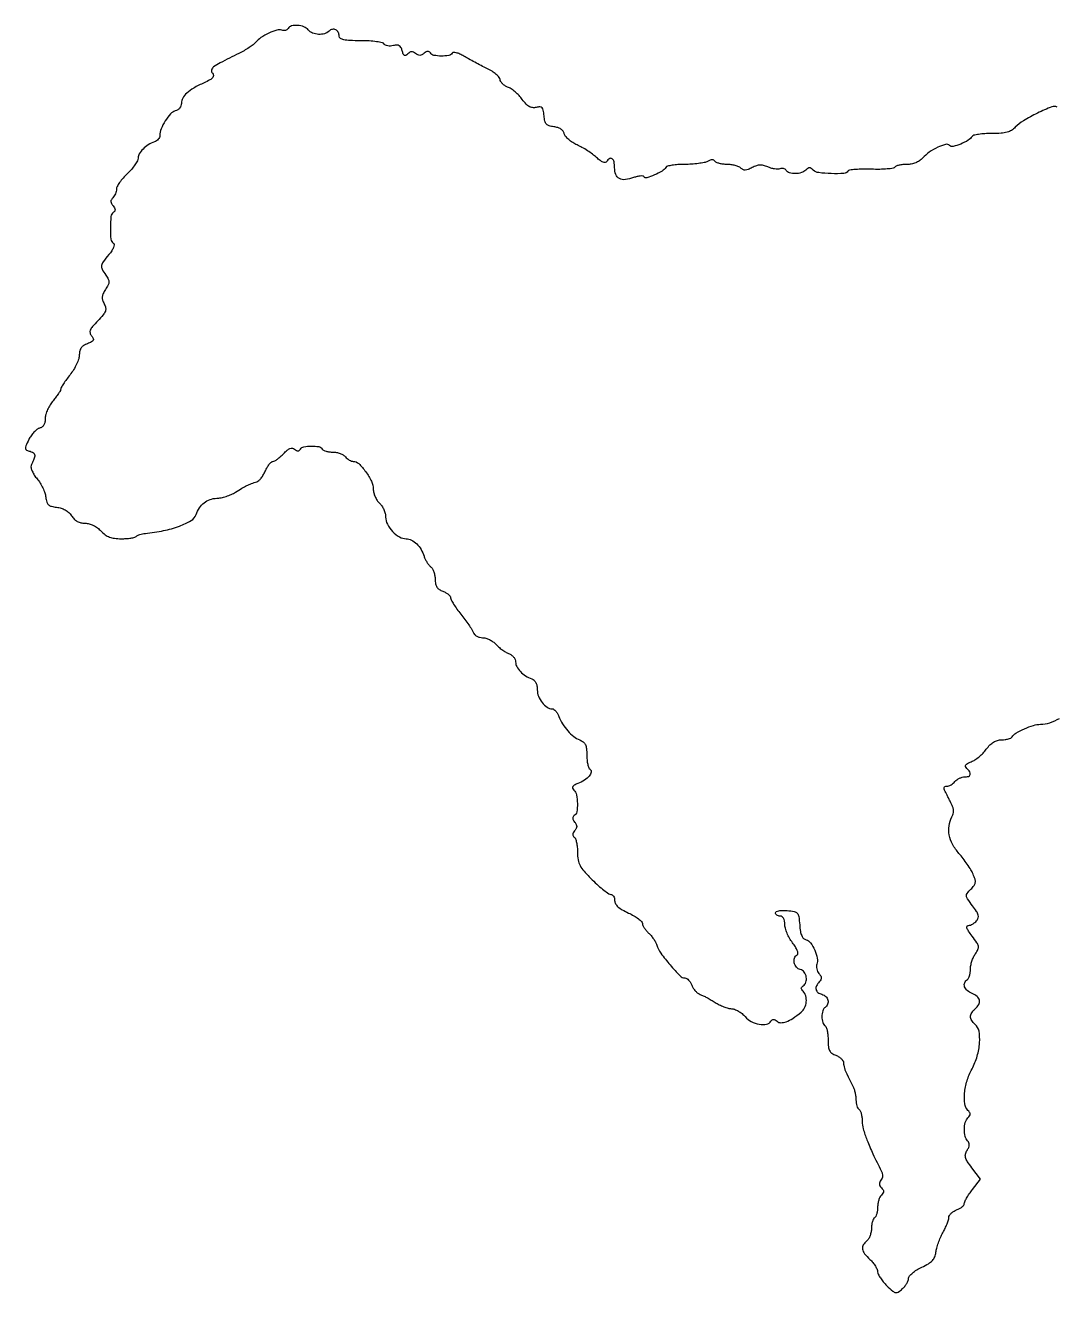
# Model space of a CAD drawing. Extents: x 1 to 667, y 0 to 496.
# Drawn here: x 0.6 to 333.5, y 0.3 to 410 of the extents above; entities that cross this region are included whole.
import ezdxf

# ---------------------------------------------------------------- set-up
doc = ezdxf.new("R2010")
doc.units = 0

msp = doc.modelspace()

# ---------------------------------------------------------------- linework, layer by layer
msp.add_lwpolyline([(334.010332, 383.493615, 0.238875), (332.299734, 383.638698, 0.015889), (327.652921, 381.585115, 0.022588), (323.121123, 379.150013, 0.074386), (320.503702, 377.004091, -0.073814), (319.310673, 376.023702, -0.070786), (317.867536, 375.414957, -0.048749), (315.88311, 375.093864, -0.01575), (312.904029, 375, 0.015089), (310.645416, 374.931825, 0.021444), (308.647619, 374.724851, 0.018288), (307.055733, 374.430756, 0.20218), (306.539136, 374.063324, -0.120097), (305.254033, 372.796658, -0.039044), (302.849314, 371.60202, -0.035702), (300.405711, 370.814808, -0.262192), (299.266868, 371.133132, 0.269507), (297.975742, 371.47507, 0.043161), (295.429084, 370.534255, 0.043448), (292.691771, 368.94146, 0.055406), (290.506725, 367.007431, -0.06499), (289.533708, 366.178789, -0.050249), (288.294094, 365.540942, -0.047775), (286.883763, 365.136414, -0.045996), (285.404029, 365, 0.02541), (284.105161, 364.933949, 0.03216), (282.919796, 364.735453, 0.033718), (281.982928, 364.448082, 0.164507), (281.561441, 364.099413, -0.223101), (281.033457, 363.754845, -0.013447), (279.101475, 363.536961, -0.018054), (276.705073, 363.418707, -0.012198), (273.968687, 363.449335, 0.011515), (271.234481, 363.483678, 0.017161), (268.845098, 363.376592, 0.012292), (266.912029, 363.175431, 0.22597), (266.407246, 362.849921, -0.246139), (265.090003, 362.070074, -0.020774), (261.014523, 362.028036, -0.023328), (256.946884, 362.345445, -0.166739), (255.2, 363.2, 0.049631), (254.547259, 363.734592, 0.147822), (254, 363.9, 0.147822), (253.452741, 363.734592, 0.049631), (252.8, 363.2, -0.122985), (251.390256, 362.353697, -0.068892), (249.404336, 362.036571, -0.072146), (247.525788, 362.269299, -0.189708), (246.457866, 363.068174, 0.110749), (246.099014, 363.435174, 0.081908), (245.57723, 363.663554, 0.076674), (244.975673, 363.721525, 0.077512), (244.387, 363.595011, -0.093984), (243.67174, 363.465601, -0.035765), (242.65729, 363.546854, -0.03386), (241.539108, 363.795866, -0.035193), (240.479607, 364.191245, 0.040614), (239.128271, 364.678928, 0.076748), (237.979773, 364.808057, 0.075158), (236.829876, 364.585398, 0.037542), (235.471251, 363.984614, -0.026903), (234.175228, 363.378263, -0.085029), (233.241813, 363.175251, -0.120907), (232.486103, 363.325405, -0.087375), (231.779794, 363.820206, 0.097194), (231.104043, 364.274244, 0.034274), (229.994526, 364.653436, 0.03248), (228.686306, 364.91299, 0.032742), (227.359017, 365, -0.028624), (226.072857, 365.073691, -0.034924), (224.888034, 365.294544, -0.037495), (223.948324, 365.615435, -0.154513), (223.498329, 366.002704, 0.133099), (223.104695, 366.371313, 0.122593), (222.566002, 366.505409, 0.085757), (221.86817, 366.384834, 0.037319), (221.005053, 366.002704, -0.07198), (219.933982, 365.614542, -0.017236), (218.064244, 365.294544, -0.017357), (215.870369, 365.073701, -0.016406), (213.624758, 365, 0.015849), (211.4732, 364.931783, 0.022336), (209.565583, 364.724851, 0.019555), (208.048709, 364.430257, 0.199145), (207.539136, 364.063324, -0.120857), (206.327288, 362.872438, -0.031144), (203.869104, 361.611813, -0.025974), (201.369844, 360.672076, -0.343905), (200.50458, 360.99259, 0.22652), (200.117652, 361.241528, 0.04975), (199.305451, 361.263268, 0.042465), (198.27142, 361.09901, 0.029636), (197.143141, 360.747928, -0.058261), (194.475678, 360.082325, -0.153954), (192.560703, 360.425586, -0.18455), (191.403706, 361.73699, -0.089723), (191, 363.968615, 0.048521), (190.816465, 365.855456, 0.18308), (190.200451, 366.846625, 0.323287), (189.359326, 366.869512, 0.10515), (188.449323, 365.918003, -0.240112), (187.981546, 365.633825, -0.1152), (187.268787, 365.745029, -0.064595), (186.313739, 366.283225, -0.024914), (185.140306, 367.255652, 0.02678), (183.868139, 368.301922, 0.014697), (182.209027, 369.450016, 0.014614), (180.451754, 370.519482, 0.022586), (178.869148, 371.328027, -0.035258), (177.442463, 372.103079, -0.036515), (176.156431, 373.062854, -0.039129), (175.176977, 374.056017, -0.111573), (174.73301, 374.912968, 0.098746), (174.326965, 375.747928, 0.082822), (173.609455, 376.424503, 0.071159), (172.606252, 376.907494, 0.048234), (171.363863, 377.17259, -0.043663), (169.83575, 377.484106, -0.140054), (168.967634, 378.036471, -0.125839), (168.469883, 379.003237, -0.032262), (168.186411, 380.753092, 0.021514), (167.936463, 382.538104, 0.14343), (167.536577, 383.331101, 0.214024), (166.860889, 383.614497, 0.055395), (165.66264, 383.451464, -0.084969), (164.482079, 383.361125, -0.105787), (163.434427, 383.68974, -0.077387), (162.383123, 384.521281, -0.027628), (161.159132, 385.998633, 0.031496), (160.102579, 387.25401, 0.025642), (158.824805, 388.461057, 0.02636), (157.528277, 389.452756, 0.059302), (156.432903, 390.02551, -0.050117), (155.502307, 390.490604, -0.05508), (154.714665, 391.119337, -0.062319), (154.176985, 391.808421, -0.135349), (154, 392.450256, 0.183031), (153.730887, 393.160786, 0.037471), (152.751563, 394.113797, 0.034902), (151.377242, 395.109739, 0.02663), (149.75, 396.007332, -0.005837), (147.888125, 396.935603, -0.004045), (145.803895, 398.026683, -0.004079), (143.818538, 399.107455, -0.008368), (142.284537, 399.992716, 0.026018), (140.963219, 400.6943, 0.046862), (139.808827, 401.105823, 0.063266), (138.928531, 401.214132, 0.258882), (138.47552, 400.96039, -0.21542), (137.366438, 400.213185, -0.045305), (134.977456, 400.026556, -0.045379), (132.588405, 400.27418, -0.208767), (131.469989, 401.048558, 0.110253), (131.092663, 401.435208, 0.160707), (130.63606, 401.556329, 0.115588), (130.081807, 401.391203, 0.043282), (129.410972, 400.926114, -0.053423), (128.67636, 400.438515, -0.113683), (128.019733, 400.268861, -0.118852), (127.374403, 400.406505, -0.061574), (126.676206, 400.853762, 0.057686), (125.987888, 401.302251, 0.127118), (125.378322, 401.431765, 0.127717), (124.784216, 401.249558, 0.058506), (124.143453, 400.743453, -0.060544), (123.514155, 400.250541, -0.271096), (123.064272, 400.24422, -0.175305), (122.699828, 400.669686, -0.026366), (122.353123, 401.757656, 0.051286), (121.953177, 402.825838, 0.147568), (121.417365, 403.396669, 0.144799), (120.648236, 403.581965, 0.048718), (119.494971, 403.409382, -0.048324), (118.574495, 403.270894, -0.056085), (117.690736, 403.323357, -0.064815), (116.971667, 403.546417, -0.147807), (116.550077, 403.918973, 0.203385), (115.941374, 404.349799, 0.018378), (114.06572, 404.687, 0.021212), (111.685241, 404.92274, 0.014074), (108.940983, 405, -0.008886), (105.439873, 405.062228, -0.042314), (103.45421, 405.301901, -0.092782), (102.379288, 405.743415, -0.254286), (102, 406.440983, 0.119959), (101.693172, 407.701464, 0.156951), (100.856748, 408.532021, 0.171526), (99.752826, 408.677208, 0.145111), (98.712868, 408.112868, -0.128593), (97.259525, 407.262079, -0.08305), (95.309972, 407.05048, -0.082479), (93.384311, 407.485529, -0.123445), (92, 408.5, 0.128819), (90.593992, 409.507685, 0.075068), (88.554529, 409.954689, 0.079478), (86.601367, 409.773087, 0.193846), (85.457866, 408.931826, -0.106112), (85.103783, 408.563, -0.081803), (84.595775, 408.32933, -0.077805), (84.014692, 408.263636, -0.081099), (83.45013, 408.380764, 0.166111), (81.874216, 408.4394, 0.035692), (79.282244, 407.453758, 0.037756), (76.698193, 406.007627, 0.073226), (74.941697, 404.429749, -0.057433), (74.187982, 403.708582, -0.01575), (72.845239, 402.75586, -0.015703), (71.243971, 401.764849, -0.015788), (69.586472, 400.878164, 0.003219), (63.542667, 397.837835, 0.041788), (61.404956, 396.509336, 0.177845), (60.760588, 395.524124, 0.234123), (61.004711, 394.494324, -0.146073), (61.323351, 393.746161, -0.210599), (61.111942, 393.068966, -0.090061), (60.220419, 392.357661, -0.016184), (58.309912, 391.407697, 0.022272), (54.959226, 389.690451, 0.055179), (52.730681, 388.071089, 0.080507), (51.44408, 386.452091, 0.128405), (51, 384.751393, -0.092148), (50.852994, 383.960505, -0.078005), (50.427457, 383.22286, -0.076493), (49.786983, 382.639029, -0.082863), (49.017318, 382.294278, 0.146951), (47.470757, 381.351191, 0.042543), (45.768359, 379.094779, 0.043222), (44.427269, 376.486591, 0.097442), (44, 374.314977, -0.112117), (43.869866, 373.741923, -0.068264), (43.485938, 373.159638, -0.063024), (42.919069, 372.656731, -0.06484), (42.25, 372.316616, 0.056898), (40.298914, 371.363344, 0.054972), (38.587916, 369.985429, 0.060439), (37.39124, 368.450669, 0.136213), (37, 367.041179, -0.125807), (36.782883, 366.191941, -0.026576), (35.971875, 364.880184, -0.026261), (34.839832, 363.419717, -0.022284), (33.5, 362, 0.021694), (32.160131, 360.583595, 0.025798), (31.028125, 359.133038, 0.025951), (30.215255, 357.834173, 0.127511), (30, 357.003833, -0.060267), (29.915467, 356.305064, -0.039064), (29.65995, 355.531076, -0.038961), (29.285666, 354.802989, -0.058236), (28.842382, 354.242382, 0.06283), (28.350107, 353.607965, 0.139138), (28.19525, 353.020896, 0.124139), (28.365504, 352.395048, 0.045056), (28.89094, 351.631409, -0.042372), (29.369535, 350.943766, -0.11259), (29.544818, 350.375316, -0.159582), (29.430098, 349.909819, -0.115281), (29.048558, 349.530011, 0.232637), (28.219943, 348.20858, 0.025173), (28.025015, 344.506154, 0.025142), (28.202931, 340.803141, 0.233864), (29.025811, 339.484048, -0.277182), (29.26672, 339.01725, -0.081918), (29.077369, 338.200554, -0.052467), (28.491081, 337.117428, -0.024639), (27.525811, 335.848306, 0.014226), (25.672163, 333.513665, 0.124197), (25.166436, 332.302265, 0.162226), (25.369412, 331.142784, 0.029023), (26.539317, 329.247329, -0.031027), (27.351034, 327.920349, -0.126217), (27.570361, 327.007676, -0.116876), (27.331429, 326.063922, -0.024851), (26.468245, 324.591881, 0.032699), (25.706296, 323.244489, 0.088508), (25.411558, 322.190745, 0.099189), (25.515291, 321.172787, 0.048065), (26.02138, 319.960051, -0.070088), (26.499463, 318.656203, -0.144072), (26.419065, 317.581537, -0.08699), (25.706361, 316.377298, -0.015462), (23.936, 314.433969, 0.014474), (22.230965, 312.569761, 0.081561), (21.529199, 311.422896, 0.161694), (21.468498, 310.500974, 0.109904), (21.952239, 309.557549, -0.055737), (22.508774, 308.710621, -0.244835), (22.502856, 308.13138, -0.158592), (21.988045, 307.636371, -0.02198), (20.60869, 307.041324, 0.050739), (19.390022, 306.430366, 0.095438), (18.592144, 305.677461, 0.098871), (18.148112, 304.701528, 0.057536), (18, 303.418655, -0.080193), (17.794729, 302.147026, -0.029292), (17.11875, 300.447951, -0.028141), (16.148167, 298.643468, -0.030034), (15, 297, 0.010179), (13.850825, 295.486749, 0.013848), (12.880891, 294.073382, 0.010697), (12.138681, 292.869186, 0.133163), (11.998779, 292.356096, -0.131811), (11.867289, 291.868764, -0.015232), (11.2639, 290.897976, -0.017489), (10.455788, 289.769719, -0.013439), (9.498779, 288.594461, 0.04035), (8.542355, 287.281644, 0.032879), (7.734016, 285.741124, 0.034007), (7.177595, 284.214452, 0.070496), (7, 282.961092, -0.046795), (6.885018, 281.735205, -0.084691), (6.534719, 280.793204, -0.101918), (5.948249, 280.135404, -0.096233), (5.137941, 279.746323, 0.102884), (4.310395, 279.335467, 0.038369), (3.349496, 278.45354, 0.036016), (2.418521, 277.301167, 0.036212), (1.664427, 276.029146, 0.009758), (0.692989, 273.982828, 0.13444), (0.566273, 273.179404, 0.263233), (0.926139, 272.681283, 0.043677), (2.083044, 272.268033, -0.059591), (2.871137, 271.957983, -0.104668), (3.403514, 271.507346, -0.132686), (3.63216, 270.960383, -0.13032), (3.556558, 270.368578, -0.00001), (3.303423, 269.746153, -0.000006), (3.000969, 269.002526, -0.000006), (2.698828, 268.259715, -0.00001), (2.446742, 267.640019, 0.160356), (2.397484, 266.920595, 0.042468), (2.780601, 265.818397, 0.038594), (3.456704, 264.570629, 0.031458), (4.360201, 263.348511, -0.036533), (5.329348, 262.009405, -0.027314), (6.201179, 260.409063, -0.027881), (6.858706, 258.802431, -0.054917), (7.163459, 257.458492, 0.040337), (7.474771, 255.873118, 0.137544), (8.017511, 254.983702, 0.129739), (8.964086, 254.477003, 0.034214), (10.672728, 254.192405, -0.050364), (12.127356, 253.901638, -0.056251), (13.437934, 253.331528, -0.057905), (14.55681, 252.50129, -0.059243), (15.445781, 251.442405, 0.05378), (16.321869, 250.375481, 0.067448), (17.346692, 249.610619, 0.068581), (18.523638, 249.154785, 0.058207), (19.848739, 249, -0.065348), (21.154758, 248.828577, -0.04774), (22.527427, 248.317493, -0.045498), (23.848014, 247.520921, -0.045759), (25, 246.5, 0.045561), (26.350834, 245.3019, 0.067028), (27.740724, 244.541453, 0.060926), (29.380236, 244.131402, 0.030854), (31.507647, 244, 0.016653), (33.155064, 244.054885, 0.021256), (34.665164, 244.220312, 0.019771), (35.891297, 244.457592, 0.139632), (36.416314, 244.75, -0.088291), (36.850742, 245.053312, -0.028634), (37.582314, 245.342232, -0.027531), (38.448394, 245.576183, -0.027718), (39.332981, 245.712918, 0.026496), (45.253086, 246.613214, 0.038341), (50.334994, 248.077513, 0.044054), (54.110676, 249.87924, 0.176261), (55.712384, 251.825572, -0.063677), (56.799627, 253.982951, -0.078119), (58.335831, 255.632224, -0.081824), (60.240767, 256.677033, -0.078857), (62.404988, 257.073088, 0.046963), (63.807134, 257.238557, 0.026033), (65.47209, 257.687502, 0.025747), (67.125337, 258.322881, 0.037503), (68.5, 259.062076, -0.008371), (70.562309, 260.331036, -0.020135), (72.140269, 261.182038, -0.023411), (73.63112, 261.825616, -0.015863), (75.382297, 262.423448, 0.118361), (76.005869, 262.791231, 0.034352), (76.758578, 263.626246, 0.032449), (77.503383, 264.7148, 0.029624), (78.126409, 265.923448, -0.02742), (78.727063, 267.101408, -0.036221), (79.405902, 268.096263, -0.039382), (80.064568, 268.803413, -0.187699), (80.569797, 269, 0.132382), (81.131558, 269.151387, 0.025653), (82.020123, 269.730707, 0.025655), (83.014255, 270.535205, 0.021242), (83.988269, 271.487513, -0.025844), (85.157045, 272.609398, -0.082332), (86.077159, 273.172208, -0.135718), (86.857079, 273.262199, -0.135269), (87.573555, 272.938955, 0.048565), (88.174883, 272.531376, 0.126976), (88.677278, 272.405223, 0.160966), (89.102682, 272.548931, 0.093332), (89.469989, 272.951442, -0.208938), (90.599623, 273.733041, -0.046638), (92.987626, 273.972917, -0.046603), (95.375514, 273.766493, -0.212581), (96.5, 273, 0.142927), (96.927713, 272.614691, 0.041571), (97.764432, 272.29375, 0.038095), (98.812333, 272.073666, 0.032727), (99.936572, 272, -0.047248), (101.107014, 271.88915, -0.041217), (102.292851, 271.559375, -0.043345), (103.320455, 271.075267, -0.088019), (104, 270.5, 0.045334), (104.571564, 269.926066, 0.040599), (105.257748, 269.440625, 0.042885), (105.950301, 269.107074, 0.091031), (106.533551, 269, -0.197166), (108.320245, 268.266953, -0.04126), (110.570126, 265.647511, -0.042952), (112.423837, 262.564322, -0.114363), (113, 260.078262, 0.06126), (113.146665, 258.88568, 0.041807), (113.5875, 257.591479, 0.04196), (114.234169, 256.395658, 0.063995), (115, 255.5, -0.062094), (115.765745, 254.611278, -0.041863), (116.4125, 253.437187, -0.041921), (116.853537, 252.174473, -0.063143), (117, 251.019326, 0.11903), (117.564119, 248.683254, 0.071422), (119.222658, 246.342765, 0.072303), (121.443161, 244.593135, 0.131498), (123.659464, 244, -0.119906), (125.362677, 243.585591, -0.074936), (127.033409, 242.375256, -0.066411), (128.453771, 240.551324, -0.058491), (129.420445, 238.340305, 0.038871), (129.778791, 237.424621, 0.027535), (130.313706, 236.458775, 0.027939), (130.931201, 235.58776, 0.051423), (131.538726, 234.96786, -0.091726), (132.09938, 234.295612, -0.04277), (132.570751, 233.258803, -0.040451), (132.892001, 232.052923, -0.044905), (133, 230.852804, 0.046232), (133.133392, 229.413245, 0.09801), (133.54722, 228.377726, 0.103209), (134.307553, 227.611098, 0.055184), (135.5, 227, -0.038235), (136.456752, 226.549868, -0.046952), (137.265625, 225.984506, -0.053958), (137.825546, 225.394366, -0.164284), (138, 224.877743, 0.126755), (138.173291, 224.205159, 0.01448), (138.97629, 222.844934, 0.016744), (140.050777, 221.25989, 0.012902), (141.32354, 219.602992, -0.010246), (142.643203, 217.903799, -0.011001), (143.86028, 216.191191, -0.010603), (144.840059, 214.678087, -0.050109), (145.292155, 213.75, 0.102262), (145.71801, 213.066164, 0.071378), (146.433838, 212.501965, 0.066294), (147.337758, 212.127675, 0.065138), (148.313628, 212, -0.072797), (149.362441, 211.846486, -0.042054), (150.551548, 211.378788, -0.041021), (151.690895, 210.69461, -0.05374), (152.595012, 209.885237, 0.031974), (153.488581, 209.012491, 0.022068), (154.601347, 208.138918, 0.022319), (155.750814, 207.391074, 0.041747), (156.75, 206.909988, -0.066838), (157.610229, 206.441434, -0.062406), (158.339062, 205.753027, -0.066667), (158.832732, 204.958794, -0.106144), (159, 204.179738, 0.12518), (159.387937, 202.654502, 0.066184), (160.545979, 201.067229, 0.059521), (162.247068, 199.664926, 0.057492), (164.25, 198.683384, -0.106297), (164.989229, 198.227511, -0.085812), (165.54396, 197.474925, -0.071221), (165.886444, 196.4476, -0.044927), (166, 195.186372, 0.094413), (166.403978, 193.06602, 0.072303), (167.580791, 191.014913, 0.077269), (169.189817, 189.511982, 0.150391), (170.853492, 189, -0.158947), (171.377799, 188.829006, -0.055718), (171.969279, 188.286938, -0.048463), (172.530981, 187.501454, -0.040176), (172.972415, 186.572555, 0.047135), (174.179635, 184.120679, 0.043525), (175.85311, 181.866995, 0.045673), (177.782385, 180.05594, 0.072169), (179.75, 178.933455, -0.072464), (180.874208, 178.291241, -0.118731), (181.552435, 177.436481, -0.08479), (181.90045, 176.155206, -0.024015), (182, 174.083768, 0.024527), (182.076858, 172.517912, 0.031356), (182.308014, 171.092605, 0.032588), (182.64229, 169.966773, 0.167399), (183.048558, 169.469989, -0.31529), (183.437128, 168.567024, -0.125681), (182.813596, 167.290996, -0.074665), (181.24345, 165.921732, -0.051242), (179.128258, 164.858664, 0.026056), (177.960528, 164.343586, 0.138666), (177.451895, 163.876262, 0.248145), (177.418641, 163.370535, 0.091402), (177.837161, 162.762839, -0.149532), (178.68313, 161.171196, -0.044502), (178.96865, 158.401516, -0.043325), (178.771536, 155.699293, -0.217802), (177.951442, 154.469989, 0.110253), (177.564792, 154.092663, 0.160707), (177.443671, 153.63606, 0.115588), (177.608797, 153.081807, 0.043282), (178.073886, 152.410972, -0.051152), (178.582374, 151.652367, -0.122683), (178.744889, 151, -0.122683), (178.582374, 150.347633, -0.051152), (178.073886, 149.589028, 0.043282), (177.608797, 148.918193, 0.115588), (177.443671, 148.36394, 0.160707), (177.564792, 147.907337, 0.110253), (177.951442, 147.530011, -0.172476), (178.358291, 147.022376, -0.030571), (178.691986, 145.830185, -0.029939), (178.923222, 144.319961, -0.023023), (179, 142.653391, 0.039533), (179.19674, 140.168998, 0.083514), (179.811463, 138.342754, 0.061499), (181.118213, 136.489614, 0.013989), (183.784349, 133.712408, 0.011793), (185.705535, 131.907371, 0.016221), (187.520393, 130.38427, 0.012879), (189.079132, 129.223673, 0.154785), (189.784349, 129, -0.159569), (190.248023, 128.848158, -0.096827), (190.642903, 128.419842, -0.078517), (190.909568, 127.78029, -0.059652), (191, 127.024993, 0.133667), (191.275413, 126.013181, 0.07754), (192.07911, 125.032006, 0.053453), (193.45613, 124.042833, 0.02217), (195.5, 123, -0.022672), (197.223392, 122.118499, -0.031174), (198.678125, 121.164441, -0.031989), (199.731498, 120.264979, -0.202734), (200, 119.629994, 0.105764), (200.134783, 118.999936, 0.036174), (200.580001, 118.172837, 0.03405), (201.218882, 117.304277, 0.033253), (201.974471, 116.523104, -0.034819), (202.779192, 115.685908, -0.024711), (203.564176, 114.645993, -0.02507), (204.217642, 113.573093, -0.047435), (204.613573, 112.642162, 0.080195), (205.945489, 110.003, 0.020317), (208.930207, 106.220544, 0.014849), (212.164054, 102.667349, 0.203418), (213.736513, 102, -0.14619), (214.304528, 101.830296, -0.059549), (214.927754, 101.305779, -0.052062), (215.50709, 100.540846, -0.045243), (215.948029, 99.636695, 0.051675), (216.426752, 98.686227, 0.042411), (217.119213, 97.784004, 0.044089), (217.908178, 97.058828, 0.081554), (218.673278, 96.648346, -0.029554), (219.578143, 96.277696, -0.010094), (220.84465, 95.637456, -0.009995), (222.217454, 94.872758, -0.011369), (223.5, 94.084739, 0.028283), (224.814173, 93.337277, 0.023778), (226.28163, 92.69416, 0.024448), (227.680866, 92.235727, 0.058905), (228.756613, 92.073088, -0.08371), (229.777412, 91.866791, -0.039955), (230.988878, 91.287095, -0.038142), (232.188593, 90.462053, -0.044135), (233.186949, 89.5, 0.094028), (235.175114, 87.932646, 0.077113), (237.741665, 87.064517, 0.088911), (240.108843, 87.076612, 0.211773), (241.530011, 88.048558, -0.10093), (241.902969, 88.445105, -0.162365), (242.343047, 88.577841, -0.121494), (242.870953, 88.431295, -0.045066), (243.510667, 87.991147, 0.175995), (244.765196, 87.541293, 0.089226), (246.437174, 87.849174, 0.056945), (248.571748, 88.943825, 0.022218), (251.25, 90.904988, 0.111595), (252.396787, 92.346405, 0.088317), (252.93637, 94.269077, 0.091114), (252.77279, 96.204948, 0.130578), (251.912868, 97.687132, -0.047458), (251.463023, 98.231562, -0.150038), (251.325735, 98.678773, -0.181024), (251.473233, 99.072821, -0.075363), (251.912868, 99.446149, 0.176516), (252.831745, 100.611258, 0.123132), (252.95555, 102.296669, 0.120827), (252.269411, 103.865913, 0.167114), (251, 104.710251, -0.153825), (249.758803, 105.490211, -0.125549), (249.066596, 106.906114, -0.131937), (249.15401, 108.426311, -0.176144), (250.003994, 109.502468, 0.284906), (250.239178, 109.974642, 0.068581), (250.030872, 110.864558, 0.047372), (249.445989, 112.040469, 0.023848), (248.503994, 113.405876, -0.034095), (247.545573, 114.857818, -0.029069), (246.735548, 116.504513, -0.030113), (246.175285, 118.094292, -0.069767), (246, 119.344391, 0.042097), (245.904719, 120.474071, 0.086686), (245.608789, 121.307398, 0.121696), (245.130214, 121.8146, 0.144041), (244.5, 122, -0.068962), (243.926685, 122.079452, -0.085189), (243.440625, 122.311482, -0.099934), (243.115626, 122.656007, -0.140166), (243, 123.060365, -0.287917), (243.252038, 123.461775, -0.063099), (244.060955, 123.732922, -0.045629), (245.259853, 123.860727, -0.024401), (246.75, 123.810365, -0.023902), (249.069391, 123.506261, -0.170805), (250.038282, 122.955993, -0.146067), (250.528079, 121.876243, -0.016037), (250.812876, 119.139938, 0.021832), (251.051949, 117.075521, 0.061197), (251.455195, 115.679452, 0.094815), (252.05041, 114.795263, 0.134161), (252.868472, 114.324144, -0.174583), (254.316018, 113.330717, -0.052866), (255.655739, 110.980062, -0.05289), (256.48909, 108.348688, -0.142817), (256.328771, 106.41438, 0.095253), (256.210449, 105.750879, 0.055922), (256.311466, 104.948152, 0.053127), (256.601242, 104.136885, 0.060952), (257.045743, 103.444883, -0.042469), (257.603088, 102.643761, -0.12092), (257.791076, 101.99558, -0.141096), (257.645143, 101.395958, -0.06668), (257.157618, 100.757618, 0.080195), (256.240409, 99.487276, 0.169214), (256.084753, 98.297145, 0.183621), (256.699699, 97.33435, 0.096151), (258, 96.710251, -0.130371), (259.245001, 96.005558, -0.141754), (259.928776, 94.79686, -0.154715), (259.832149, 93.48995, -0.160463), (259, 92.5, 0.128561), (258.615613, 92.096789, 0.04604), (258.29375, 91.363811, 0.041947), (258.073871, 90.457084, 0.038534), (258, 89.5, 0.038534), (258.073871, 88.542916, 0.041947), (258.29375, 87.636189, 0.04604), (258.615613, 86.903211, 0.128561), (259, 86.5, -0.171162), (259.387861, 86.01858, -0.031097), (259.70625, 84.898579, -0.030306), (259.926758, 83.479944, -0.023407), (260, 81.916232, 0.023726), (260.10172, 79.773836, 0.094165), (260.46752, 78.514371, 0.126185), (261.205869, 77.675048, 0.058805), (262.5, 77, -0.050028), (263.456264, 76.522291, -0.055028), (264.265625, 75.876829, -0.062275), (264.81817, 75.16964, -0.135536), (265, 74.511182, 0.0478), (265.069948, 73.781178, 0.021351), (265.29375, 72.84123, 0.020905), (265.617112, 71.859695, 0.026588), (266, 70.986431), (266.45523, 70.082149), (267, 69), (267.54477, 67.917851, -0.002265), (268, 67.013569, -0.039137), (268.383494, 66.075667, -0.02211), (268.70625, 64.889627, -0.021961), (268.927407, 63.657258, -0.033426), (269, 62.572586, 0.037432), (269.073835, 61.587715, 0.04127), (269.29375, 60.657511, 0.0453), (269.615465, 59.907451, 0.131119), (270, 59.5, -0.153059), (270.386101, 59.053933, -0.038027), (270.70625, 58.130378, -0.035325), (270.926485, 56.966725, -0.029116), (271, 55.705336, 0.070351), (271.351058, 53.222649, 0.0216), (272.559469, 49.626037, 0.017989), (274.479476, 45.126303, 0.009456), (277.169688, 39.671639, -0.052311), (277.506685, 38.809373, -0.074343), (277.604754, 37.993541, -0.082482), (277.459112, 37.249772, -0.083887), (277.081205, 36.597846, 0.067229), (276.686338, 35.965876, 0.121347), (276.576053, 35.368968, 0.119038), (276.75515, 34.781211, 0.06325), (277.223794, 34.176206, -0.053026), (277.736899, 33.540975, -0.14692), (277.894943, 32.994943, -0.144345), (277.727088, 32.445948, -0.050534), (277.2, 31.8, 0.085833), (276.739113, 31.146367, 0.036849), (276.3525, 30.147336, 0.035069), (276.088531, 28.996456, 0.038858), (276, 27.859017, -0.033629), (275.926299, 26.764476, -0.038741), (275.70625, 25.74165, -0.042361), (275.385141, 24.923534, -0.140547), (275, 24.5, 0.142927), (274.614691, 24.072287, 0.041571), (274.29375, 23.235568, 0.038095), (274.073666, 22.187667, 0.032727), (274, 21.063428, -0.047248), (273.88915, 19.892986, -0.041217), (273.559375, 18.707149, -0.043345), (273.075267, 17.679545, -0.088019), (272.5, 17, 0.086675), (271.372699, 15.675534, 0.176134), (271.126496, 14.349239, 0.126986), (271.785596, 12.864443, 0.036571), (273.5, 11, -0.03152), (274.456733, 9.980378, -0.032644), (275.265625, 8.859944, -0.034544), (275.830818, 7.802808, -0.105873), (276, 7.012777, 0.116636), (276.193532, 6.194421, 0.03033), (276.876188, 5.016078, 0.029147), (277.841111, 3.73087, 0.026138), (278.982768, 2.516509, 0.01132), (280.917754, 0.744922, 0.129502), (281.835646, 0.288858, 0.202857), (282.674888, 0.456118, 0.034654), (283.982768, 1.484405, 0.038496), (284.755967, 2.300722, 0.03619), (285.412582, 3.242249, 0.038301), (285.869506, 4.164348, 0.0934), (286.017512, 4.904988, -0.175479), (286.298073, 5.653996, -0.040742), (287.26594, 6.61827, -0.037007), (288.636657, 7.613739, -0.028184), (290.267512, 8.5, 0.023874), (292.401543, 9.636007, 0.070117), (293.696013, 10.676215, 0.093103), (294.444696, 11.8489, 0.067264), (294.826657, 13.356065, -0.039268), (295.087181, 14.693567, -0.018287), (295.622341, 16.379065, -0.017988), (296.316221, 18.116401, -0.023955), (297.076657, 19.636482, 0.016812), (297.812888, 21.057113, 0.017943), (298.435018, 22.49389, 0.017814), (298.879533, 23.76211, 0.075518), (299, 24.555167, -0.138536), (299.181227, 25.196691, -0.061556), (299.734375, 25.88975, -0.054199), (300.543684, 26.525611, -0.048623), (301.5, 27, 0.035631), (302.456874, 27.444128, 0.044807), (303.265625, 27.99191, 0.051321), (303.828134, 28.556728, 0.171862), (304, 29.041971, -0.115674), (304.14421, 29.656974, -0.016), (304.76924, 30.821349, -0.017632), (305.615979, 32.172197, -0.01411), (306.618689, 33.566722), (309.237378, 37), (306.463521, 40.636714, -0.015725), (304.989561, 42.700668, -0.080604), (304.407453, 43.977171, -0.132725), (304.40415, 45.050267, -0.074492), (304.926934, 46.254611, 0.037101), (305.442455, 47.235049, 0.090067), (305.628356, 48.028079, 0.117285), (305.503499, 48.703128, 0.092513), (305.082102, 49.317898, -0.141466), (304.272615, 50.784521, -0.059826), (304.037594, 53.041561, -0.05965), (304.344923, 55.305664, -0.133618), (305.2, 56.8, 0.049631), (305.734592, 57.452741, 0.147822), (305.9, 58, 0.147822), (305.734592, 58.547259, 0.049631), (305.2, 59.2, -0.165576), (304.162784, 61.308182, -0.056507), (304.106957, 64.763827, -0.050463), (304.906715, 68.758781, -0.047603), (306.5, 72.596025, 0.051478), (308.182569, 76.73843, 0.053462), (308.956118, 81.084678, 0.060317), (308.765037, 84.815299, 0.178461), (307.5, 87, -0.044245), (306.926066, 87.569085, -0.040219), (306.440625, 88.247892, -0.042584), (306.106768, 88.929773, -0.092812), (306, 89.5, -0.092812), (306.106768, 90.070227, -0.042584), (306.440625, 90.752108, -0.040219), (306.926066, 91.430915, -0.044245), (307.5, 92, 0.090376), (308.668575, 93.393565, 0.180664), (308.894568, 94.793269, 0.172674), (308.146273, 96.043396, 0.081714), (306.5, 97, -0.087261), (304.966523, 97.913804, -0.135206), (304.113662, 99.18611, -0.175649), (304.147266, 100.478273, -0.16227), (305, 101.5, 0.139843), (305.385092, 101.922307, 0.042591), (305.70625, 102.735039, 0.038931), (305.926289, 103.750588, 0.0339), (306, 104.836511, -0.047576), (306.115005, 106.042405, -0.029516), (306.465998, 107.42174, -0.02947), (306.978571, 108.754663, -0.046277), (307.586377, 109.819857, 0.042166), (308.415348, 111.245347, 0.157295), (308.548561, 112.261, 0.104401), (308.081815, 113.397561, 0.013473), (306.535485, 115.542364, -0.014078), (305.374768, 117.15642, -0.064833), (304.858548, 118.183299, -0.208328), (304.900283, 118.7428, -0.278256), (305.326664, 119, 0.084124), (305.963876, 119.107974, 0.043843), (306.700616, 119.439932, 0.041969), (307.416924, 119.924592, 0.049874), (307.998043, 120.497642, 0.099866), (308.495175, 121.421526, 0.14059), (308.509346, 122.351791, 0.080007), (307.982492, 123.519652, 0.017036), (306.687773, 125.342705, -0.009982), (305.064942, 127.560813, -0.12719), (304.70572, 128.519076, -0.195558), (304.94617, 129.353352, -0.029646), (306.122115, 130.677671, 0.035504), (307.167196, 131.882729, 0.124859), (307.559091, 132.822692, 0.112885), (307.475421, 133.889933, 0.02641), (306.846273, 135.582608, 0.033904), (306.13377, 136.963129, 0.013724), (304.987144, 138.745425, 0.013506), (303.644242, 140.602279, 0.016712), (302.291443, 142.252881, -0.054637), (300.215463, 145.21796, -0.078048), (299.128382, 148.234592, -0.086199), (299.074525, 151.205961, -0.084588), (300.022857, 154.04271, 0.054866), (300.413521, 155.015789, 0.068143), (300.545715, 155.981263, 0.066872), (300.414077, 156.96111, 0.0503), (300.022857, 157.976968, -0.000085), (299.55822, 158.896328, -0.00005), (299.004225, 159.993234, -0.00005), (298.451609, 161.08796, -0.000087), (297.991526, 162, -0.024669), (297.548762, 162.997619, -0.139636), (297.496485, 163.571157, -0.260912), (297.762187, 163.88852, -0.091082), (298.369081, 164, 0.086192), (298.990037, 164.107843, 0.043593), (299.713651, 164.440625, 0.041577), (300.421253, 164.926057, 0.048458), (301, 165.5, -0.063393), (301.614539, 166.074176, -0.044279), (302.430735, 166.559375, -0.044533), (303.312334, 166.890037, -0.067559), (304.122445, 167, 0.07265), (305.378463, 167.183468, 0.262696), (305.918919, 167.744273, 0.211629), (305.775708, 168.609864, 0.051127), (304.837161, 169.762839, -0.099284), (304.431111, 170.372606, -0.249353), (304.482382, 170.887853, -0.131188), (305.030592, 171.370603, -0.02445), (306.270064, 171.912578, 0.055933), (307.426091, 172.507193, 0.026826), (308.765759, 173.50559, 0.0262), (310.067261, 174.709552, 0.033834), (311.120961, 175.949739, -0.036218), (312.301053, 177.325352, -0.060646), (313.495538, 178.268202, -0.069421), (314.755755, 178.813597, -0.067558), (316.129041, 179, 0.031417), (317.225315, 179.068951, 0.037124), (318.243346, 179.275149, 0.040357), (319.05429, 179.575519, 0.14649), (319.460864, 179.936676, -0.12462), (320.709829, 181.145969, -0.025868), (323.456213, 182.539574, -0.027849), (326.414934, 183.660573, -0.076771), (328.612537, 184, 0.079929), (331.644146, 184.487742, 0.05684), (334.774406, 185.933189, 0.060307)], format="xyb")

doc.saveas('drawing.dxf')
